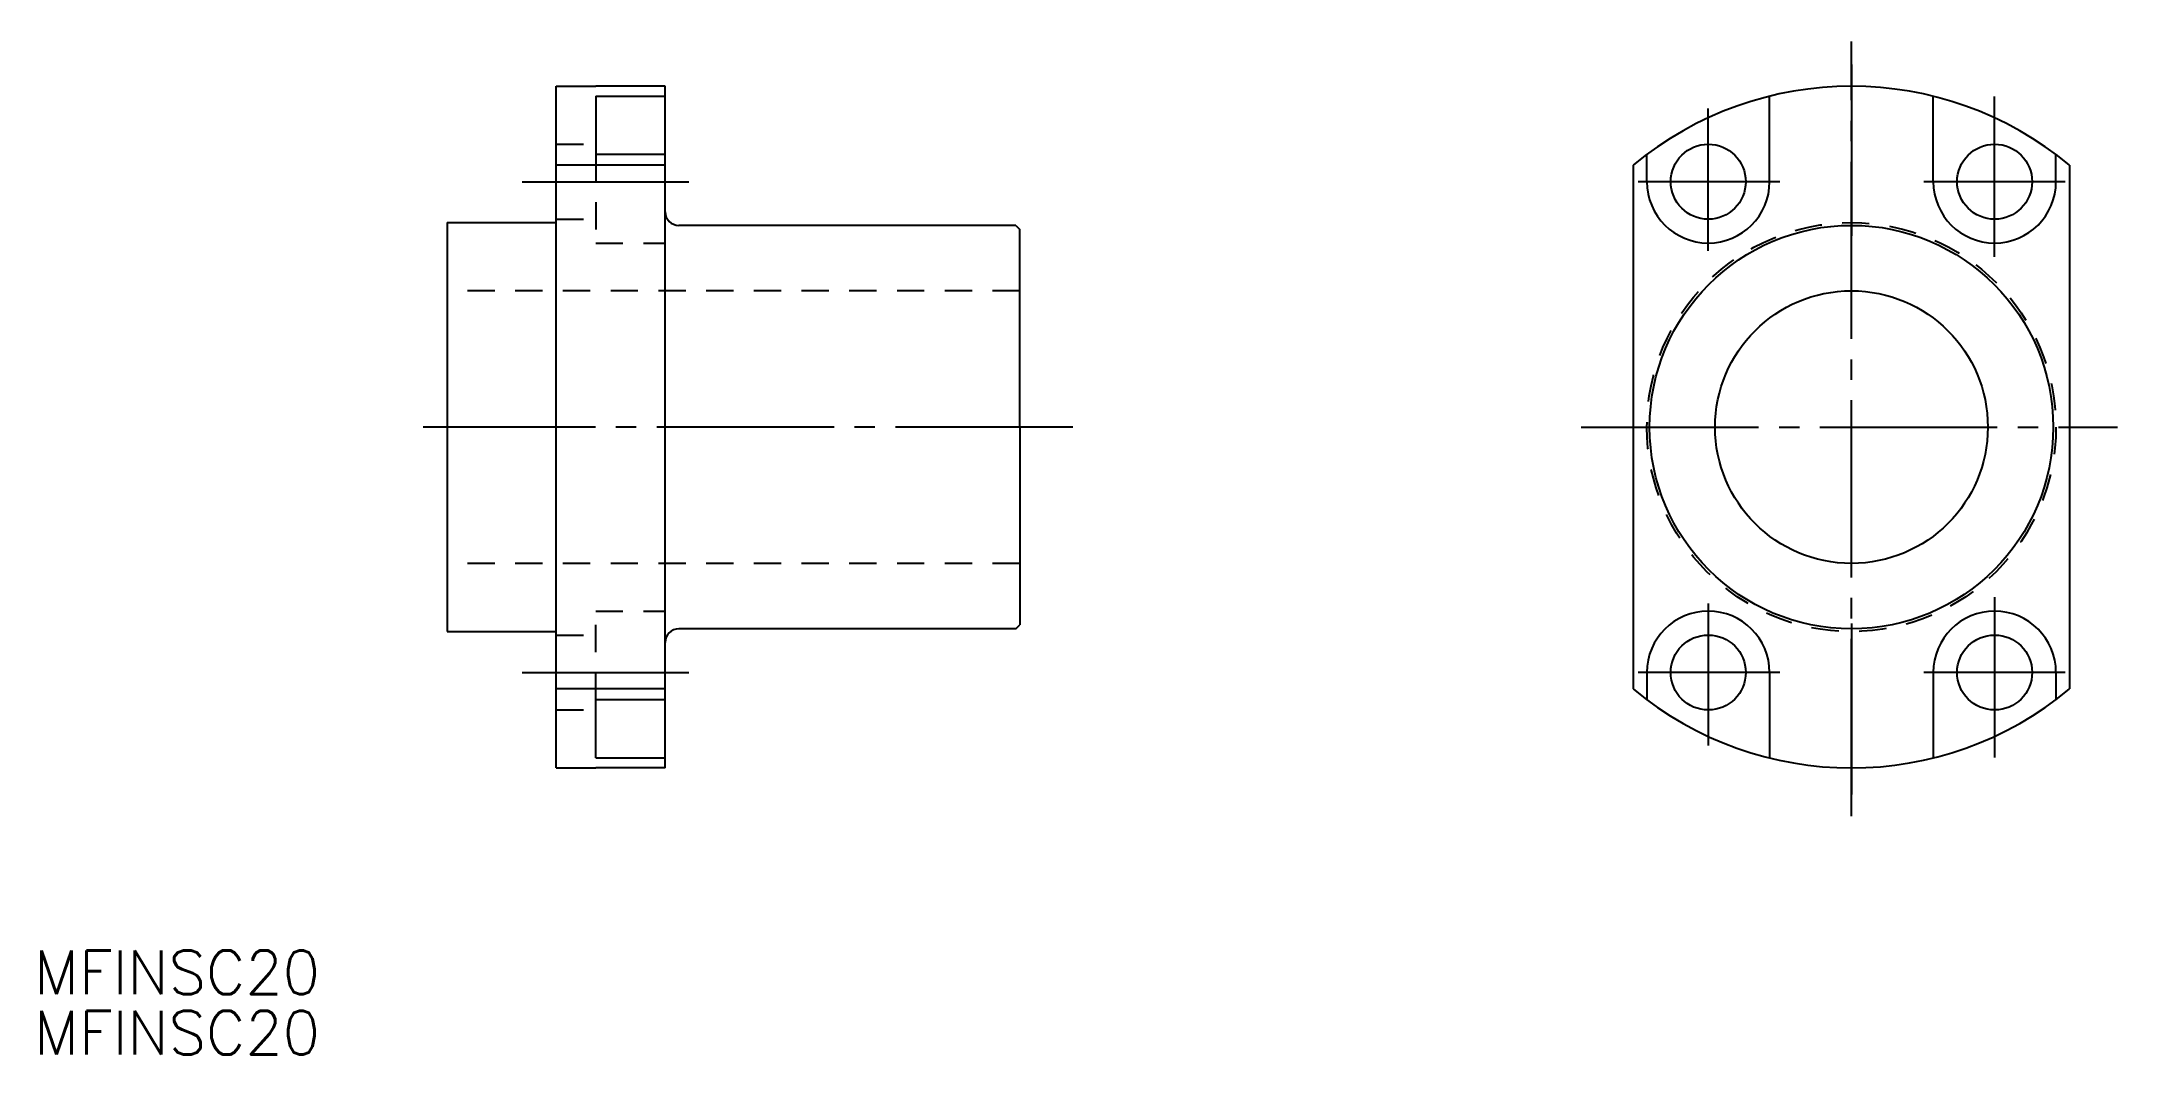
# Model space of a CAD drawing. Extents: x 80 to 232, y 142 to 216.
import ezdxf

# ---------------------------------------------------------------- set-up
doc = ezdxf.new("R2010")
doc.units = 0
doc.linetypes.add('CENTER', pattern=[17.5, 13, -1.5, 1.5, -1.5])
doc.linetypes.add('DASHED', pattern=[3.5, 2, -1.5])
doc.layers.get('0').update_dxf_attribs({"linetype": 'CONTINUOUS'})
doc.layers.add('CENTER', color=1, linetype='CENTER')
doc.styles.get("Standard").update_dxf_attribs({"font": 'txt.shx', "bigfont": '@extfont2.shx'})

msp = doc.modelspace()

# ---------------------------------------------------------------- linework, layer by layer
at = {"color": 1, "linetype": 'CENTER'}
for p, q in [((212.79, 214.51), (212.79, 201.96)), ((212.79, 173.51), (212.79, 160.96))]:
    msp.add_line(p, q, dxfattribs=at)
at = {"color": 7, "linetype": 'CONTINUOUS'}
for p, q in [((117.8, 212.92), (120.7, 212.92)), ((117.8, 162.92), (117.8, 212.92)), ((125.8, 212.92), (120.7, 212.92)), ((120.7, 212.19), (120.7, 207.92)), ((120.7, 212.19), (125.8, 212.19)), ((125.8, 162.92), (125.8, 212.92)), ((206.79, 205.92), (206.79, 212.19)), ((218.79, 205.92), (218.79, 212.19)), ((125.8, 203.92), (125.8, 211.17)), ((125.8, 207.13), (117.8, 207.13)), ((125.8, 207.92), (120.7, 207.92)), ((196.79, 207.13), (196.79, 168.72)), ((197.79, 205.92), (197.79, 207.92)), ((227.79, 205.92), (227.79, 207.92)), ((228.79, 207.13), (228.79, 168.72)), ((109.8, 202.92), (117.8, 202.92)), ((109.8, 202.92), (109.8, 172.92)), ((151.5, 202.72), (126.8, 202.72)), ((151.5, 202.72), (151.8, 202.42)), ((151.8, 187.92), (151.8, 202.42)), ((151.8, 187.92), (151.8, 173.42)), ((109.8, 172.92), (117.8, 172.92)), ((151.5, 173.12), (126.8, 173.12)), ((151.5, 173.12), (151.8, 173.42)), ((197.79, 169.92), (197.79, 167.92)), ((206.79, 169.92), (206.79, 163.66)), ((218.79, 169.92), (218.79, 163.66)), ((227.79, 169.92), (227.79, 167.92)), ((125.8, 168.72), (117.8, 168.72)), ((120.7, 163.66), (120.7, 167.92)), ((125.8, 167.92), (120.7, 167.92)), ((117.8, 162.92), (120.7, 162.92)), ((117.8, 162.92), (120.7, 162.92)), ((120.7, 163.66), (125.8, 163.66)), ((125.8, 162.92), (120.7, 162.92))]:
    msp.add_line(p, q, dxfattribs=at)
at = {"color": 3, "linetype": 'DASHED'}
for p, q in [((117.8, 208.67), (120.7, 208.67)), ((120.7, 207.92), (120.7, 201.42)), ((117.8, 203.17), (120.7, 203.17)), ((120.7, 201.42), (125.8, 201.42)), ((151.8, 197.92), (109.8, 197.92)), ((151.8, 177.92), (109.8, 177.92)), ((120.7, 174.42), (125.8, 174.42)), ((120.7, 167.92), (120.7, 174.42)), ((117.8, 172.67), (120.7, 172.67)), ((117.8, 167.17), (120.7, 167.17))]:
    msp.add_line(p, q, dxfattribs=at)
at = {"color": 7, "linetype": 'CONTINUOUS'}
for centre, radius in [((202.29, 205.92), 2.75), ((223.29, 205.92), 2.75), ((212.79, 187.92), 14.8), ((212.79, 187.92), 10), ((202.29, 169.92), 2.75), ((223.29, 169.92), 2.75)]:
    msp.add_circle(centre, radius, dxfattribs=at)
at = {"color": 3, "linetype": 'DASHED'}
msp.add_circle((212.79, 187.92), 15, dxfattribs=at)
at = {"color": 7, "linetype": 'CONTINUOUS'}
for centre, radius, start, end in [((212.79, 187.92), 25, 50.2082, 129.7918), ((202.29, 205.92), 4.5, 180, 0), ((223.29, 205.92), 4.5, 180, 0), ((126.8, 203.72), 1, 180, 270), ((202.29, 169.92), 4.5, 0, 180), ((223.29, 169.92), 4.5, 0, 180), ((126.8, 172.12), 1, 90, 180), ((212.79, 187.92), 25, 230.2082, 309.7918)]:
    msp.add_arc(centre, radius, start, end, dxfattribs=at)
at = {"layer": 'CENTER', "color": 1, "linetype": 'CENTER'}
for p, q in [((212.79, 159.39), (212.79, 216.2)), ((223.29, 200.4), (223.29, 212.16)), ((202.29, 200.86), (202.29, 211.29)), ((115.3, 205.92), (127.54, 205.92)), ((207.53, 205.92), (197.16, 205.92)), ((228.47, 205.92), (218.1, 205.92)), ((155.68, 187.92), (108.06, 187.92)), ((192.98, 187.92), (232.3, 187.92)), ((223.29, 175.45), (223.29, 163.69)), ((202.29, 174.99), (202.29, 164.56)), ((115.3, 169.92), (127.54, 169.92)), ((207.53, 169.92), (197.16, 169.92)), ((228.47, 169.92), (218.1, 169.92))]:
    msp.add_line(p, q, dxfattribs=at)

# ---------------------------------------------------------------- texts
at = {"color": 7, "linetype": 'CONTINUOUS'}
for p in [(79.51, 146.33), (79.51, 141.9)]:
    msp.add_text('MFINSC20', height=3.2, dxfattribs=at).set_placement(p)

doc.saveas('drawing.dxf')
